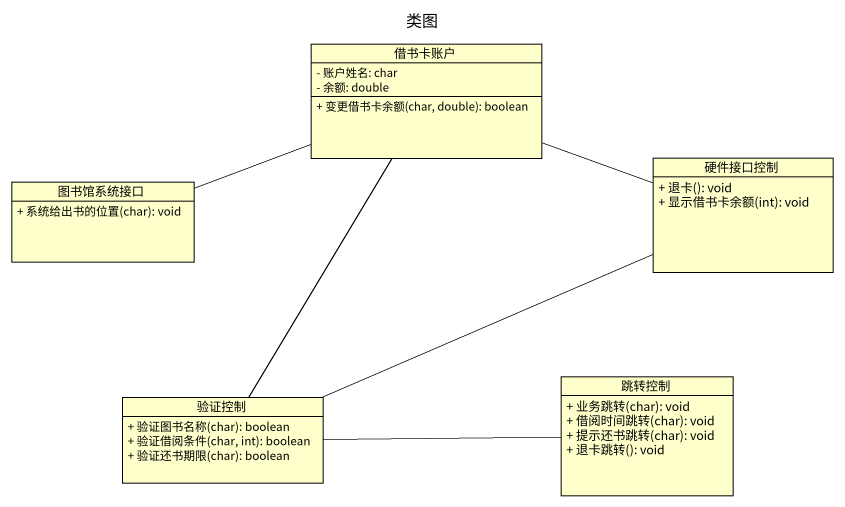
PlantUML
@startuml
title 类图
hide circle
hide empty members
skinparam classAttributeIconSize 0
class 借书卡账户 {
  - 账户姓名: char
  - 余额: double
  + 变更借书卡余额(char, double): boolean
}
class 硬件接口控制 {
  + 退卡(): void
  + 显示借书卡余额(int): void
}
class 图书馆系统接口 {
  + 系统给出书的位置(char): void
}
class 验证控制 {
  + 验证图书名称(char): boolean
  + 验证借阅条件(char, int): boolean
  + 验证还书期限(char): boolean
}
class 跳转控制 {
  + 业务跳转(char): void
  + 借阅时间跳转(char): void
  + 提示还书跳转(char): void
  + 退卡跳转(): void
}
借书卡账户 -right- 硬件接口控制
借书卡账户 -left- 图书馆系统接口
借书卡账户 -- 验证控制
硬件接口控制 -left- 验证控制
验证控制 -right- 跳转控制
@enduml
